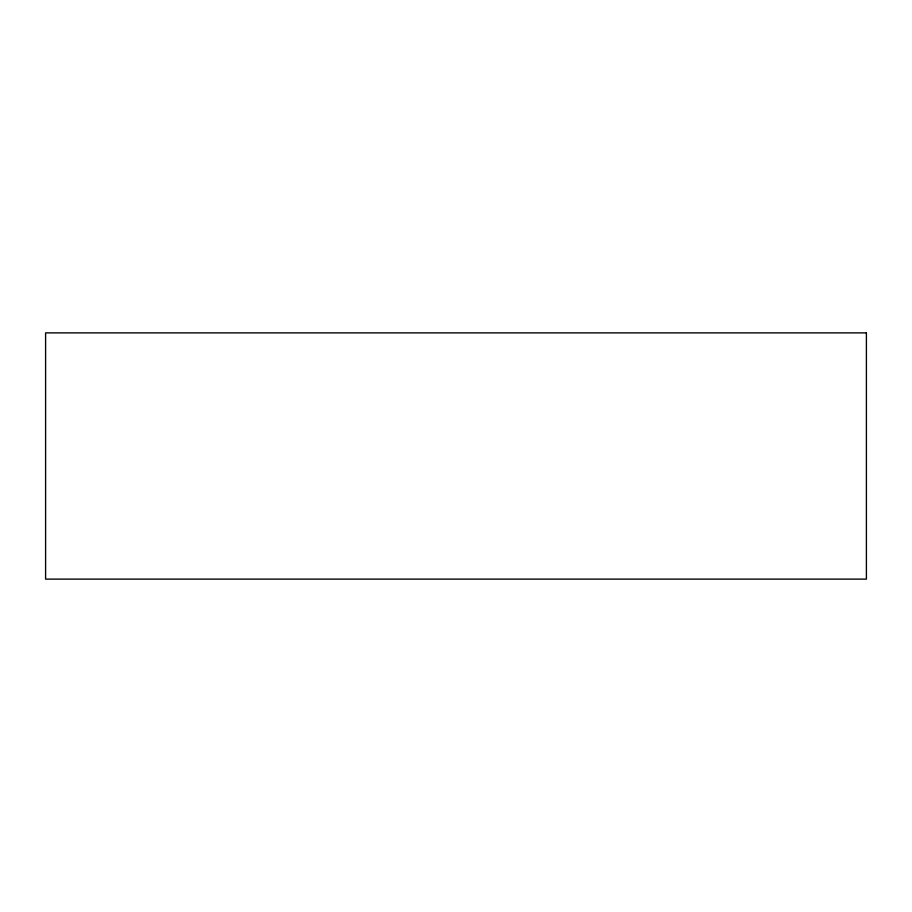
<?xml version="1.0" encoding="UTF-8"?>
<svg xmlns="http://www.w3.org/2000/svg" width="912" height="912" viewBox="0 0 912 912"><rect width="100%" height="100%" fill="white"/><g stroke="black" fill="none" stroke-linecap="round" stroke-linejoin="round"><path stroke-width="1.37" d="M866.4 332.88L45.6 332.88L45.6 579.12L866.4 579.12L866.4 332.88"/></g></svg>
